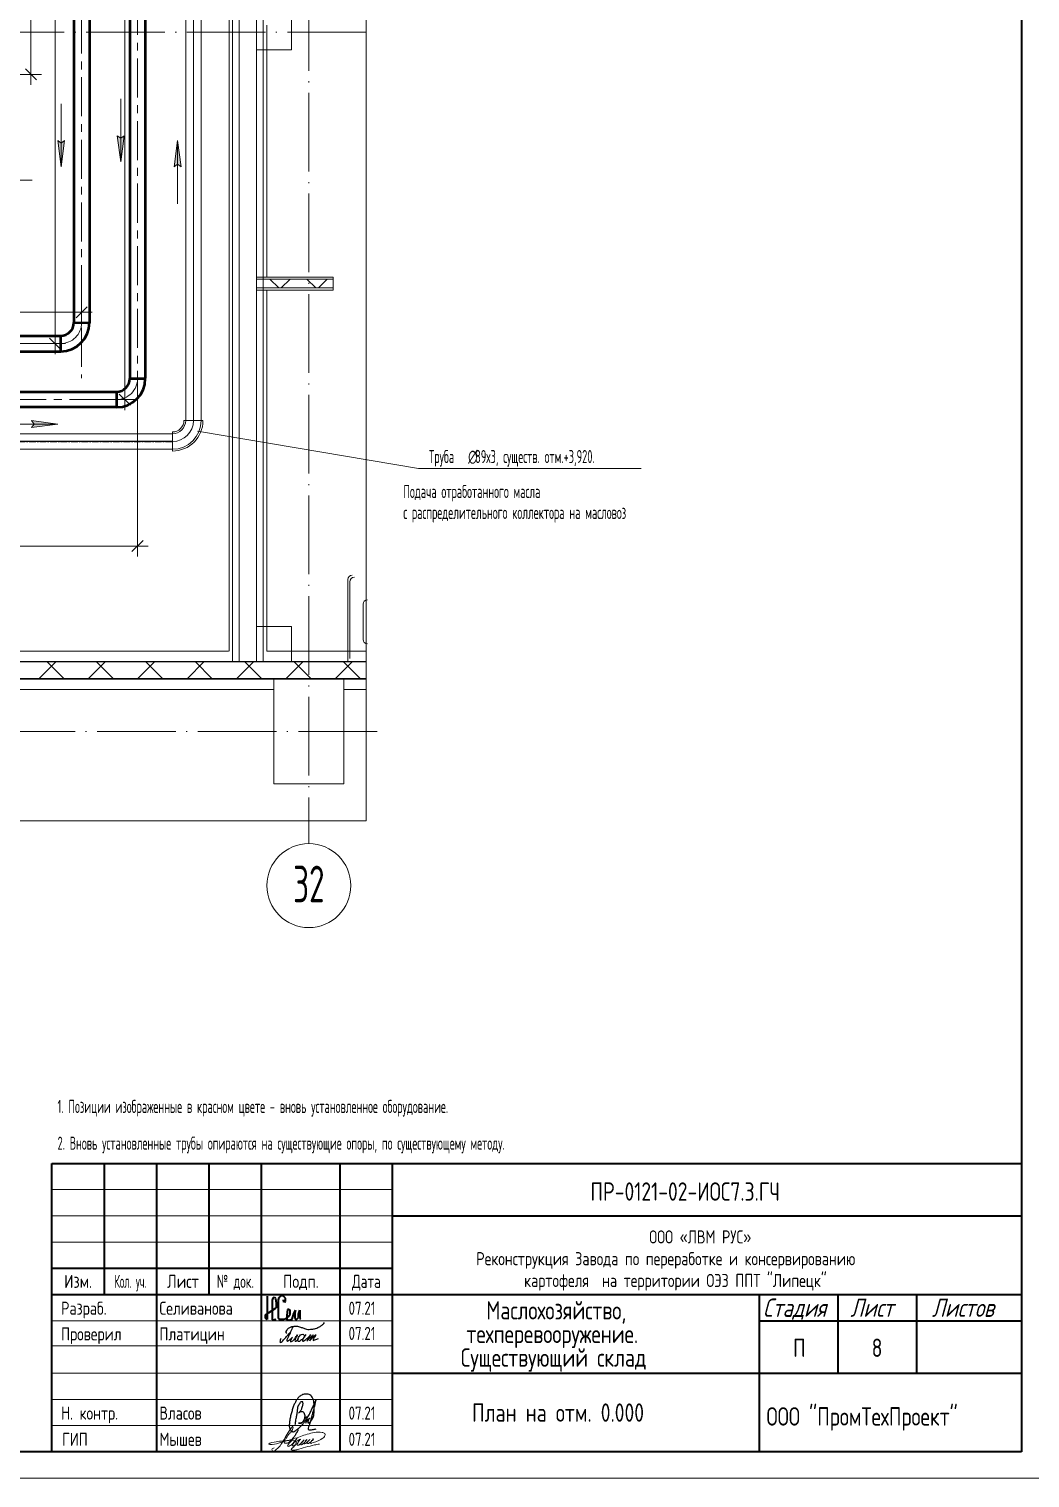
# Model space of a CAD drawing. Header units: millimetres. Extents: x -2281 to 17340, y -2563 to 4166.
# Drawn here: x 646.6 to 837.6, y 0 to 276.3 of the extents above; entities that cross this region are included whole.
import ezdxf
from ezdxf.enums import TextEntityAlignment as Align

# ---------------------------------------------------------------- set-up
doc = ezdxf.new("R2010")
doc.units = ezdxf.units.MM
for name, pattern in [('K5LT32783', [0]), ('K5LT32784', [0]), ('K5LT32837', [2, 1.25, -0.25, 0.25, -0.25]), ('K5LT32838', [0]), ('K5LT32846', [0]), ('K5LT32847', [0]), ('K5LT32848', [19.2, 15, -2, 0.2, -2]), ('K5LT_AXLED', [11.939881, 7.439881, -1.5, 1.5, -1.5]), ('K5LT_BASIC', [0]), ('K5LT_THIN', [0]), ('K5LT_THIN_INCLUDED_TO_HATCHING', [0]), ('СПЛОШНАЯ', [1089000000.0, 99000000.0, 990000000.0])]:
    doc.linetypes.add(name, pattern=pattern)
doc.layers.add('Системный слой', color=7, linetype='Continuous')
doc.styles.add('KDIMTEXTSTYLE', font='GOST_AU.SHX', dxfattribs={"width": 0.96, "oblique": 15, "height": 5})
doc.styles.add('KTEXTSTYLE', font='GOST_AU.SHX', dxfattribs={"width": 0.96, "height": 5})
doc.styles.add('ГОСТ 2.304', font='CS_Gost2304.shx')
doc.dimstyles.new('KDIMSTYLE (0.03)', dxfattribs={"dimtxt": 5, "dimasz": 1, "dimexe": 2, "dimexo": 0, "dimgap": 1, "dimtad": 1, "dimlfac": 30, "dimtxsty": 'KDIMTEXTSTYLE', "dimsah": 1, "dimcen": 0, "dimdle": 1, "dimadec": 0, "dimazin": 0, "dimtfac": 0.667, "dimtmove": 0, "dimatfit": 3, "dimfxl": 1, "dimtvp": 1, "dimtolj": 1, "dimtzin": 0, "dimarcsym": 0})
pattern_1 = [(45, (-110245, 47315), (-141.42136, 141.42136), []), (135, (-110245, 47315), (-141.42136, -141.42136), [])]

# ---------------------------------------------------------------- blocks, each defined once
blk = doc.blocks.new('U36')
at = {"layer": 'Системный слой', "color": 5, "linetype": 'K5LT_BASIC', "lineweight": 35, "true_color": 0x0000ff}
for p, q in [((692.08, 34.7), (692.08, 32.6)), ((693.14, 34.29), (692.99, 33.92)), ((692.99, 33.92), (692.99, 32.46)), ((693.14, 34.29), (693.41, 34.58)), ((693.41, 34.58), (693.52, 34.43)), ((693.52, 34.43), (693.66, 34.15)), ((693.66, 34.15), (693.75, 33.48)), ((693.75, 33.48), (693.75, 33.08)), ((694.31, 34.44), (694.16, 33.96)), ((694.16, 33.96), (694.16, 33.69)), ((694.16, 33.69), (694.16, 33.47)), ((694.16, 33.47), (694.16, 33.14)), ((694.47, 34.56), (694.31, 34.44)), ((694.57, 34.65), (694.47, 34.56)), ((694.7, 34.74), (694.57, 34.65)), ((694.85, 34.74), (694.7, 34.74)), ((695.12, 34.74), (694.85, 34.74)), ((695.29, 34.56), (695.12, 34.74)), ((695.12, 34), (695.12, 33.75)), ((695.12, 33.75), (695.29, 33.69)), ((695.41, 34.44), (695.29, 34.56)), ((695.29, 33.69), (695.41, 33.6)), ((695.53, 34.3), (695.41, 34.44)), ((695.41, 33.6), (695.53, 33.69)), ((695.53, 34.05), (695.53, 34.3)), ((695.53, 33.87), (695.53, 34.05)), ((695.53, 33.69), (695.53, 33.87)), ((691.75, 31.09), (692.29, 31.53)), ((691.75, 30.47), (691.75, 31.09)), ((692.08, 30.2), (691.75, 30.47)), ((692.08, 32.6), (692.08, 31.3)), ((692.08, 31.3), (692.08, 30.2)), ((692.29, 31.53), (693.75, 32.46)), ((692.99, 32.46), (692.99, 31.83)), ((692.99, 31.83), (692.99, 30.46)), ((692.99, 30.46), (692.99, 30.15)), ((693.75, 33.08), (693.75, 32.83)), ((693.75, 32.83), (693.75, 32.46)), ((694.16, 33.14), (694.16, 33.02)), ((694.16, 33.02), (694.16, 32)), ((694.16, 32), (694.16, 31.49)), ((694.16, 31.49), (694.16, 31.01)), ((694.16, 31.01), (694.16, 30.55)), ((694.16, 30.55), (694.31, 30.31)), ((695.21, 30.31), (695.74, 30.43)), ((695.93, 32.14), (695.74, 30.43)), ((695.74, 30.43), (696.11, 30.78)), ((695.74, 30.43), (695.93, 30.09)), ((696.11, 32.14), (695.93, 32.14)), ((696.42, 32), (696.11, 32.14)), ((696.11, 30.78), (696.42, 31.25)), ((696.42, 31.49), (696.42, 32)), ((696.42, 31.25), (696.42, 31.49)), ((696.8, 30.26), (697.17, 31.37)), ((697.17, 31.37), (697.46, 32)), ((697.22, 31.46), (697.46, 32)), ((697.32, 31.68), (697.22, 31.46)), ((697.46, 32), (697.32, 31.68)), ((697.46, 32), (697.34, 31.57)), ((697.34, 31.57), (697.34, 31.25)), ((697.34, 31.25), (697.34, 30.81)), ((697.34, 30.81), (697.34, 30.43)), ((697.34, 30.43), (697.46, 30.26)), ((697.74, 30.26), (698.02, 30.62)), ((698.02, 31.25), (698.28, 32)), ((698.02, 30.62), (698.02, 31.25)), ((698.28, 32), (698.28, 31.41)), ((698.28, 31.41), (698.28, 30.81)), ((698.28, 30.81), (698.28, 30.44)), ((698.28, 30.44), (698.44, 30.26)), ((692.99, 30.15), (693.16, 30.15)), ((693.16, 30.15), (693.75, 30.31)), ((694.31, 30.31), (694.57, 30.31)), ((694.57, 30.31), (695.21, 30.31)), ((695.93, 30.09), (696.26, 30.09)), ((696.26, 30.09), (696.8, 30.26)), ((697.46, 30.26), (697.74, 30.26))]:
    blk.add_line(p, q, dxfattribs=at)
blk = doc.blocks.new('U750')
at = {"layer": 'Системный слой', "color": 7, "linetype": 'K5LT_THIN_INCLUDED_TO_HATCHING', "lineweight": 13}
blk.add_line((710.93, 608.3), (710.93, 125.32), dxfattribs=at)
blk = doc.blocks.new('U751')
at = {"layer": 'Системный слой', "color": 7, "linetype": 'K5LT_THIN_INCLUDED_TO_HATCHING', "lineweight": 13}
blk.add_line((710.93, 125.32), (399.61, 125.32), dxfattribs=at)
blk = doc.blocks.new('U863')
at = {"layer": 'Системный слой', "color": 7, "linetype": 'K5LT32846', "lineweight": 9}
for p, q in [((690.01, 279.01), (690.01, 272.35)), ((690.01, 279.01), (696.68, 279.01)), ((696.68, 279.01), (696.68, 272.35)), ((690.01, 272.35), (696.68, 272.35))]:
    blk.add_line(p, q, dxfattribs=at)
blk = doc.blocks.new('U864')
at = {"layer": 'Системный слой', "color": 7, "linetype": 'K5LT32846', "lineweight": 9}
for p, q in [((690.01, 162.35), (690.01, 155.68)), ((690.01, 162.35), (696.68, 162.35)), ((696.68, 162.35), (696.68, 155.68)), ((690.01, 155.68), (696.68, 155.68))]:
    blk.add_line(p, q, dxfattribs=at)
blk = doc.blocks.new('U994')
at = {"layer": 'Системный слой', "color": 211, "linetype": 'K5LT32783', "lineweight": 50, "true_color": 0xff7fff}
for p, q in [((655.18, 220.32), (658.15, 220.31)), ((652.66, 217.8), (652.66, 214.83))]:
    blk.add_line(p, q, dxfattribs=at)
at = {"layer": 'Системный слой', "color": 30, "linetype": 'K5LT_AXLED', "lineweight": 13, "true_color": 0xff8000}
blk.add_arc((652.66, 220.32), 4, 269.959, 359.959, dxfattribs=at)
at = {"layer": 'Системный слой', "color": 211, "linetype": 'K5LT32783', "lineweight": 50, "true_color": 0xff7fff}
for radius in [2.52, 5.48]:
    blk.add_arc((652.66, 220.32), radius, 269.959, 359.959, dxfattribs=at)
blk = doc.blocks.new('U995')
at = {"layer": 'Системный слой', "color": 200, "linetype": 'K5LT32784', "lineweight": 50, "true_color": 0xbf00ff}
for p, q in [((665.84, 209.65), (668.81, 209.65)), ((663.32, 207.13), (663.32, 204.17))]:
    blk.add_line(p, q, dxfattribs=at)
at = {"layer": 'Системный слой', "color": 30, "linetype": 'K5LT_AXLED', "lineweight": 13, "true_color": 0xff8000}
blk.add_arc((663.33, 209.65), 4, 269.959, 359.959, dxfattribs=at)
at = {"layer": 'Системный слой', "color": 200, "linetype": 'K5LT32784', "lineweight": 50, "true_color": 0xbf00ff}
for radius in [5.48, 2.52]:
    blk.add_arc((663.33, 209.65), radius, 269.959, 359.959, dxfattribs=at)
blk = doc.blocks.new('U1027')
at = {"layer": 'Системный слой', "color": 7, "linetype": 'K5LT32847', "lineweight": 5}
blk.add_line((684.78, 157.65), (684.78, 1075.58), dxfattribs=at)
at = {"layer": 'Системный слой', "color": 7, "linetype": 'K5LT32846', "lineweight": 9}
blk.add_line((685.44, 1075.45), (685.44, 155.72), dxfattribs=at)
blk = doc.blocks.new('D210')
at = {"layer": 'Системный слой', "color": 7, "linetype": 'K5LT_THIN', "lineweight": 13}
for p, q in [((654.57, 1011.32), (649.59, 1011.32)), ((652.65, 1010.26), (650.53, 1012.38)), ((651.59, 1011.32), (651.59, 1013.32)), ((647.01, 216.32), (653.59, 216.32)), ((650.53, 217.38), (652.65, 215.26)), ((651.59, 216.32), (651.59, 214.32))]:
    blk.add_line(p, q, dxfattribs=at)
blk.add_wipeout([(650.59, 841.44), (647.03, 841.44), (647.03, 847.6), (650.59, 847.6)]).dxf.layer = 'Системный слой'
blk.add_line((651.59, 1011.32), (651.59, 216.32), dxfattribs=at)
at = {"layer": 'Системный слой', "color": 7, "insert": (647.33, 841.44), "char_height": 2.5, "attachment_point": 1, "rotation": 90, "style": 'KTEXTSTYLE'}
blk.add_mtext('\\H3.5;\\W0.965;\\Q15;\\Q0;\\W0.715;\\H2.50;23850', dxfattribs=at)
blk = doc.blocks.new('KDIMARROW_03')
at = {"layer": 'Системный слой', "color": 0, "linetype": 'K5LT_THIN', "lineweight": 13}
for p, q in [((-1.06, -1.06), (1.06, 1.06)), ((0, 0), (-1, 0)), ((0, 0), (2, 0))]:
    blk.add_line(p, q, dxfattribs=at)
blk = doc.blocks.new('D211')
at = {"layer": 'Системный слой', "color": 7, "linetype": 'K5LT_THIN', "lineweight": 13}
for p, q in [((665.97, 1020.92), (663.85, 1023.05)), ((664.91, 1021.98), (664.91, 1023.98)), ((665.99, 1021.98), (662.91, 1021.98)), ((661.88, 205.65), (666.91, 205.65)), ((663.85, 206.71), (665.97, 204.59)), ((664.91, 205.65), (664.91, 203.65))]:
    blk.add_line(p, q, dxfattribs=at)
blk.add_wipeout([(663.91, 840.04), (660.34, 840.04), (660.34, 846.33), (663.91, 846.33)]).dxf.layer = 'Системный слой'
blk.add_line((664.91, 1021.98), (664.91, 205.65), dxfattribs=at)
at = {"layer": 'Системный слой', "color": 7, "insert": (660.64, 840.04), "char_height": 2.5, "attachment_point": 1, "rotation": 90, "style": 'KTEXTSTYLE'}
blk.add_mtext('\\H3.5;\\W0.965;\\Q15;\\Q0;\\W0.715;\\H2.50;24490', dxfattribs=at)
blk = doc.blocks.new('U1246')
at = {"layer": 'Системный слой', "color": 7, "linetype": 'K5LT_THIN', "lineweight": 13}
for q in [(678.77, 199.61), (763.43, 192.53)]:
    blk.add_line((720.93, 192.53), q, dxfattribs=at)
at = {"layer": 'Системный слой', "color": 7, "char_height": 2.5, "attachment_point": 1, "style": 'KTEXTSTYLE'}
for s, insert in [('\\H3.5;\\W0.965;\\Q15;\\Q0;\\W0.715;\\H2.50;Труба ', (722.93, 196.03)), ('\\H3.5;\\W0.965;\\Q15;\\Q0;\\W0.715;\\H2.50;∅', (730.41, 196.03)), ('\\H3.5;\\W0.965;\\Q15;\\Q0;\\W0.715;\\H2.50;89х3, существ. отм.+3,920.', (731.73, 196.03))]:
    blk.add_mtext(s, dxfattribs=dict(at, insert=insert))
blk = doc.blocks.new('T19')
at = {"layer": 'Системный слой', "color": 7, "char_height": 2.5, "attachment_point": 1, "style": 'KTEXTSTYLE'}
for s, insert in [('\\H3.5;\\W0.965;\\Q15;\\Q0;\\W0.715;\\H2.50;Подача отработанного масла ', (718.03, 189.37)), ('\\H3.5;\\W0.965;\\Q15;\\Q0;\\W0.715;\\H2.50;с распределительного коллектора на масловоз', (718.03, 185.37))]:
    blk.add_mtext(s, dxfattribs=dict(at, insert=insert))
blk = doc.blocks.new('U1247')
at = {"layer": 'Системный слой'}
blk.add_hatch(color=7, dxfattribs=at).paths.add_polyline_path([(652.76, 250.03), (653.42, 255.03), (652.76, 254.53), (652.11, 255.03)])
at = {"layer": 'Системный слой', "color": 7, "linetype": 'K5LT_THIN', "lineweight": 13}
for p, q in [((652.76, 262.06), (652.76, 250.03)), ((652.76, 250.03), (652.11, 255.03)), ((652.11, 255.03), (652.76, 254.53)), ((652.76, 254.53), (653.42, 255.03)), ((653.42, 255.03), (652.76, 250.03))]:
    blk.add_line(p, q, dxfattribs=at)
blk = doc.blocks.new('U1248')
at = {"layer": 'Системный слой'}
blk.add_hatch(color=7, dxfattribs=at).paths.add_polyline_path([(664.13, 250.97), (664.78, 255.97), (664.13, 255.47), (663.47, 255.97)])
at = {"layer": 'Системный слой', "color": 7, "linetype": 'K5LT_THIN', "lineweight": 13}
for p, q in [((664.13, 263), (664.13, 250.97)), ((664.13, 250.97), (663.47, 255.97)), ((663.47, 255.97), (664.13, 255.47)), ((664.13, 255.47), (664.78, 255.97)), ((664.78, 255.97), (664.13, 250.97))]:
    blk.add_line(p, q, dxfattribs=at)
blk = doc.blocks.new('U1249')
at = {"layer": 'Системный слой'}
blk.add_hatch(color=7, dxfattribs=at).paths.add_polyline_path([(675.63, 250.03), (674.97, 255.03), (674.31, 250.03), (674.97, 250.53)])
at = {"layer": 'Системный слой', "color": 7, "linetype": 'K5LT_THIN', "lineweight": 13}
for p, q in [((674.31, 250.03), (674.97, 255.03)), ((674.97, 255.03), (675.63, 250.03)), ((674.97, 243), (674.97, 255.03)), ((674.97, 250.53), (674.31, 250.03)), ((675.63, 250.03), (674.97, 250.53))]:
    blk.add_line(p, q, dxfattribs=at)
blk = doc.blocks.new('U1252')
at = {"layer": 'Системный слой'}
blk.add_hatch(color=7, dxfattribs=at).paths.add_polyline_path([(652.11, 200.97), (647.11, 201.63), (647.61, 200.97), (647.11, 200.31)])
at = {"layer": 'Системный слой', "color": 7, "linetype": 'K5LT_THIN', "lineweight": 13}
for p, q in [((640.08, 200.97), (652.11, 200.97)), ((647.61, 200.97), (647.11, 201.63)), ((647.11, 201.63), (652.11, 200.97)), ((652.11, 200.97), (647.11, 200.31)), ((647.11, 200.31), (647.61, 200.97))]:
    blk.add_line(p, q, dxfattribs=at)
blk = doc.blocks.new('U1266')
at = {"layer": 'Системный слой', "color": 7, "linetype": 'K5LT_THIN', "lineweight": 13}
for q in [(632.52, 260.65), (647.24, 247.49)]:
    blk.add_line((633.51, 247.49), q, dxfattribs=at)
at = {"layer": 'Системный слой', "color": 7, "insert": (635.51, 250.99), "char_height": 2.5, "attachment_point": 1, "style": 'KTEXTSTYLE'}
blk.add_mtext('\\H3.5;\\W0.965;\\Q15;\\Q0;\\W0.715;\\H2.50;1.04.06.01', dxfattribs=at)
blk = doc.blocks.new('D223')
at = {"layer": 'Системный слой', "color": 7, "linetype": 'K5LT_THIN', "lineweight": 13}
for p, q in [((656.66, 230.13), (656.66, 220.29)), ((327.81, 210.84), (327.81, 224.29)), ((327.81, 222.29), (325.81, 222.29)), ((328.87, 223.35), (326.75, 221.23)), ((655.6, 221.23), (657.72, 223.35)), ((656.66, 222.29), (658.66, 222.29))]:
    blk.add_line(p, q, dxfattribs=at)
blk.add_wipeout([(450.06, 223.54), (450.06, 227.11), (455.97, 227.11), (455.97, 223.54)]).dxf.layer = 'Системный слой'
blk.add_line((327.81, 222.29), (656.66, 222.29), dxfattribs=at)
at = {"layer": 'Системный слой', "color": 7, "insert": (450.06, 226.55), "char_height": 2.5, "attachment_point": 1, "style": 'KTEXTSTYLE'}
blk.add_mtext('\\H3.5;\\W0.965;\\Q15;\\Q0;\\H2.50;9865', dxfattribs=at)
blk = doc.blocks.new('D228')
at = {"layer": 'Системный слой', "color": 7, "linetype": 'K5LT_THIN', "lineweight": 13}
for p, q in [((598.83, 367.82), (649, 367.82)), ((648.06, 366.76), (645.93, 368.88)), ((647, 367.82), (647, 369.82)), ((645.93, 268.71), (648.06, 266.59)), ((598.83, 267.65), (649, 267.65)), ((647, 267.65), (647, 265.65))]:
    blk.add_line(p, q, dxfattribs=at)
blk.add_wipeout([(645.75, 289.3), (642.18, 289.3), (642.18, 294.13), (645.75, 294.13)]).dxf.layer = 'Системный слой'
blk.add_line((647, 367.82), (647, 267.65), dxfattribs=at)
at = {"layer": 'Системный слой', "color": 7, "insert": (642.73, 289.3), "char_height": 2.5, "attachment_point": 1, "rotation": 90, "style": 'KTEXTSTYLE'}
blk.add_mtext('\\H3.5;\\W0.965;\\Q15;\\Q0;\\W0.715;\\H2.50;3005', dxfattribs=at)
blk = doc.blocks.new('D229')
at = {"layer": 'Системный слой', "color": 7, "linetype": 'K5LT_THIN', "lineweight": 13}
for p, q in [((667.33, 211.15), (667.33, 175.71)), ((446.15, 197.65), (446.15, 175.71)), ((446.15, 177.71), (444.15, 177.71)), ((447.21, 178.77), (445.09, 176.65)), ((666.27, 176.65), (668.39, 178.77)), ((667.33, 177.71), (669.33, 177.71))]:
    blk.add_line(p, q, dxfattribs=at)
blk.add_wipeout([(564.63, 178.96), (564.63, 182.52), (569.46, 182.52), (569.46, 178.96)]).dxf.layer = 'Системный слой'
blk.add_line((446.15, 177.71), (667.33, 177.71), dxfattribs=at)
at = {"layer": 'Системный слой', "color": 7, "insert": (564.63, 181.97), "char_height": 2.5, "attachment_point": 1, "style": 'KTEXTSTYLE'}
blk.add_mtext('\\H3.5;\\W0.965;\\Q15;\\Q0;\\W0.715;\\H2.50;6635', dxfattribs=at)
blk = doc.blocks.new('T76')
at = {"layer": 'Системный слой', "color": 7, "char_height": 2.5, "attachment_point": 1, "style": 'KTEXTSTYLE'}
for s, insert in [('\\H3.5;\\W0.965;\\Q15;\\Q0;\\W0.715;\\H2.50;1. Позиции изображенные в красном цвете - вновь установленное оборудование.', (652.07, 72.1)), ('\\H3.5;\\W0.965;\\Q15;\\Q0;\\W0.715;\\H2.50;2. Вновь установленные трубы опираются на существующие опоры, по существующему методу.', (652.07, 65.1))]:
    blk.add_mtext(s, dxfattribs=dict(at, insert=insert))
blk = doc.blocks.new('U1478')
at = {"color": 5, "linetype": 'K5LT_BASIC', "lineweight": 35, "true_color": 0x0000ff}
for p, q in [((836, 1183), (836, 5)), ((651, 60), (836, 60)), ((651, 5), (651, 60)), ((661, 55), (661, 60)), ((671, 5), (671, 60)), ((681, 55), (681, 60)), ((691, 5), (691, 60)), ((706, 5), (706, 60)), ((716, 5), (716, 60)), ((661, 50), (661, 55)), ((681, 50), (681, 55)), ((661, 45), (661, 50)), ((681, 45), (681, 50)), ((716, 50), (786, 50)), ((786, 50), (836, 50)), ((661, 40), (661, 45)), ((681, 40), (681, 45)), ((651, 40), (671, 40)), ((661, 35), (661, 40)), ((671, 40), (691, 40)), ((681, 35), (681, 40)), ((691, 40), (706, 40)), ((706, 40), (716, 40)), ((651, 35), (671, 35)), ((671, 35), (691, 35)), ((691, 35), (706, 35)), ((706, 35), (716, 35)), ((716, 35), (786, 35)), ((786, 35), (836, 35)), ((786, 20), (786, 35)), ((801, 20), (801, 35)), ((816, 20), (816, 35)), ((786, 30), (801, 30)), ((801, 30), (816, 30)), ((816, 30), (836, 30)), ((716, 20), (786, 20)), ((786, 5), (786, 20)), ((786, 20), (836, 20)), ((836, 5), (20, 5))]:
    blk.add_line(p, q, dxfattribs=at)
at = {"color": 7, "linetype": 'K5LT_THIN', "lineweight": 13}
for p, q in [((651, 55), (716, 55)), ((651, 50), (716, 50)), ((651, 45), (716, 45)), ((651, 30), (716, 30)), ((651, 25.18), (716, 25.18)), ((651, 20), (716, 20)), ((651, 15), (716, 15)), ((651, 10), (716, 10)), ((841, 0), (0, 0))]:
    blk.add_line(p, q, dxfattribs=at)
at = {"style": 'ГОСТ 2.304'}
for s, p in [('Изм.', (656, 37.5)), ('Лист', (676, 37.5)), ('Подп.', (698.5, 37.5))]:
    blk.add_text(s, height=2.5, dxfattribs=at).set_placement(p, align=Align.MIDDLE_CENTER)
for s, width, p in [('Кол. уч.', 0.65, (666, 37.5)), ('№ док.', 0.8, (686, 37.5)), ('Дата', 0.9, (711, 37.5))]:
    blk.add_text(s, height=2.5, dxfattribs=dict(at, width=width)).set_placement(p, align=Align.MIDDLE_CENTER)
at = {"color": 7, "char_height": 2.5, "attachment_point": 1, "style": 'KTEXTSTYLE'}
for s, insert in [('\\H3.5;\\W0.965;\\Q15;\\Q0;ПР-0121-02-ИОС7.3.ГЧ', (753.73, 56.38)), ('\\H3.5;\\W0.965;\\Q15;\\Q0; ', (762.23, 48.23)), ('\\H3.5;\\W0.965;\\Q15;\\Q0;\\H2.50; ООО «ЛВМ РУС»', (763.71, 47.23)), ('\\H3.5;\\W0.965;\\Q15;\\Q0;\\H2.50;Реконструкция Завода по переработке и консервированию', (731.95, 43.07)), ('\\H3.5;\\W0.965;\\Q15;\\Q0;\\H2.50;картофеля  на территории ОЭЗ ППТ "Липецк"', (741.08, 38.92)), ('\\H3.5;\\W0.965;\\Q15;\\Q0;\\H2.50; ', (775.27, 41)), ('\\H3.5;\\W0.965;\\Q15;\\Q0;\\H2.50; Разраб.', (651.5, 33.63)), ('\\H3.5;\\W0.965;\\Q15;\\Q0;\\H2.50;Селиванова', (671.5, 33.63)), ('{\\W0.891;07.21}', (707.59, 33.63)), ('\\H3.5;\\W0.965;\\Q15;\\Q0;Маслохозяйство,', (733.87, 33.73)), ('\\H3.5;\\W0.965;\\Q15;\\Q15;Стадия', (786.66, 34.23)), ('\\H3.5;\\W0.965;\\Q15;\\Q15;Лист', (803.33, 34.23)), ('\\H3.5;\\W0.965;\\Q15;\\Q15;Листов', (818.88, 34.23)), ('\\H3.5;\\W0.965;\\Q15;\\Q0;\\H2.50; Проверил', (651.5, 28.73)), ('\\H3.5;\\W0.965;\\Q15;\\Q0;\\H2.50;Платицин', (671.5, 28.73)), ('{\\W0.891;07.21}', (707.59, 28.82)), ('\\H3.5;\\W0.965;\\Q15;\\Q0;техперевооружение.', (730.07, 29.23)), ('\\H3.5;\\W0.965;\\Q15;\\Q0;П', (792.39, 26.58)), ('\\H3.5;\\W0.965;\\Q15;\\Q0;8', (807.39, 26.58)), ('\\H3.5;\\W0.965;\\Q15;\\Q0;\\H2.50; ', (651.5, 23.73)), ('\\H3.5;\\W0.965;\\Q15;\\Q0;Существующий склад', (729.01, 24.72)), ('\\H3.5;\\W0.965;\\Q15;\\Q0;План на отм. 0.000', (731.14, 14.23)), ('\\H3.5;\\W0.965;\\Q15;\\Q0;\\H2.50; Н. контр.', (651.5, 13.63)), ('\\H3.5;\\W0.965;\\Q15;\\Q0;\\H2.50;Власов', (671.5, 13.63)), ('{\\W0.891;07.21}', (707.59, 13.63)), ('\\H3.5;\\W0.965;\\Q15;\\Q15;\\H2.50; ', (651.5, 8.63)), ('\\H3.5;\\W0.965;\\Q15;\\Q0;\\H2.50;ГИП', (652.96, 8.63)), ('\\H3.5;\\W0.965;\\Q15;\\Q0;\\H2.50;Мышев', (671.5, 8.63)), ('{\\W0.891;07.21}', (707.59, 8.63)), ('\\H3.5;\\W0.965;\\Q15;\\Q0; ', (749.98, 9.72))]:
    blk.add_mtext(s, dxfattribs=dict(at, insert=insert))

msp = doc.modelspace()

# ---------------------------------------------------------------- hatches: boundary and pattern name
at = {"layer": 'Системный слой'}
h = msp.add_hatch(dxfattribs=at)
h.set_pattern_fill('', style=0, pattern_type=0)
h.set_pattern_definition(pattern_1)
h.paths.add_polyline_path([(686.7115, 155.67848), (689.97817, 155.67848), (689.9115, 475.51181), (686.7115, 475.51181), (686.7115, 160.76677)])
h = msp.add_hatch(dxfattribs=at)
h.set_pattern_fill('', style=0, pattern_type=0)
h.set_pattern_definition(pattern_1)
h.paths.add_polyline_path([(790.89496, 66.51856), (793.26996, 66.51856), (793.26996, 159.01856), (790.89496, 159.01856), (790.89496, 70.33477)])

# ---------------------------------------------------------------- linework, layer by layer
at = {"color": 5, "ltscale": 100}
for points, knots in [([(694.64233, 26.63119), (694.60295, 26.51643), (694.52599, 26.29221), (694.50006, 26.055), (694.51773, 25.82137), (694.98684, 26.05818), (695.28586, 26.47143), (695.90564, 27.12251), (696.26763, 27.56975), (696.43623, 27.77806)], [0, 0, 0, 0, 1.023251122, 1.999253609, 2.203936856, 2.749574617, 5.025767166, 7.694552078, 10.021415184, 10.021415184, 10.021415184, 10.021415184]), ([(695.79837, 27.59493), (695.74866, 27.62032), (695.61298, 27.68962), (695.74758, 28.02315), (695.88497, 28.40067), (696.35005, 28.7328), (697.01073, 28.98532), (697.80718, 29.00378), (698.54347, 28.72158), (699.11845, 28.57922), (699.74432, 28.28097), (700.48207, 28.37623), (701.22254, 28.44078), (701.7792, 28.72568), (702.2796, 28.97659), (702.72401, 29.28695), (702.91416, 29.5471), (702.99295, 29.65489)], [0, 0, 0, 0, 0.431797072, 1.178489344, 2.461485675, 4.121286204, 5.746491155, 8.576653223, 10.665683824, 12.489392291, 13.665020471, 16.533623803, 18.614946199, 20.01861649, 21.839218231, 23.452401976, 24.593607964, 24.593607964, 24.593607964, 24.593607964]), ([(696.97061, 28.85814), (696.82493, 28.53272), (696.5433, 27.90359), (696.16394, 27.09488), (695.9162, 26.56719), (695.75956, 26.26873), (695.86878, 26.07178), (696.25395, 26.2634), (696.5259, 26.51831), (696.78017, 26.74298), (696.95234, 26.97425), (696.58467, 26.50373), (696.56023, 26.33407), (696.45288, 25.84804), (697.10997, 26.22686), (697.35657, 26.67785), (697.71664, 27.0544), (697.94315, 27.47241), (697.4937, 26.72903), (697.4601, 26.48326), (697.29631, 26.05264), (697.66966, 26.10572), (697.89936, 26.3758), (698.03978, 26.79488), (698.27863, 27.15559), (698.58956, 27.40145), (699.0216, 27.47858), (699.1619, 27.0692), (699.00048, 26.55106), (698.52749, 26.3239), (698.13411, 25.91548), (697.86476, 26.17063), (697.94017, 26.434), (697.98864, 26.6055), (698.00989, 26.68067)], [0, 0, 0, 0, 3.07246469, 5.939969614, 7.549067255, 8.315184157, 8.518631834, 9.297948158, 11.017232903, 12.177000105, 12.274235868, 13.253161723, 14.37388328, 15.056044496, 16.321571143, 18.238062167, 20.462870829, 20.485404383, 22.259679378, 23.256477699, 24.222249608, 24.572838096, 25.944000255, 27.11890445, 28.372944252, 29.551905301, 30.631397373, 31.314612617, 32.797991842, 34.860971779, 36.035272106, 36.592578294, 37.46905003, 38.152896417, 38.152896417, 38.152896417, 38.152896417]), ([(699.4432, 27.3494), (699.30174, 27.13806), (699.10036, 26.83719), (698.87678, 26.50209), (698.80491, 26.31645), (698.78761, 26.1752), (698.92367, 26.06343), (699.24203, 26.26082), (699.68326, 26.65481), (700.17089, 27.03327), (700.36271, 27.44948), (700.11412, 26.94471), (699.9937, 26.79299), (699.79779, 26.38407), (699.69723, 26.17432), (699.52296, 26.00135), (700.05087, 26.55539), (700.23195, 26.72816), (700.50071, 27.03651), (700.68192, 27.19479), (700.78015, 27.29308), (700.87171, 27.27858), (700.76677, 27.17451), (700.73282, 27.00348), (700.48741, 26.6686), (700.37756, 26.5393), (700.16414, 26.09596), (700.22697, 26.28986), (700.42222, 26.44607), (700.66318, 26.69528), (700.90554, 26.92996), (701.13201, 27.12205), (701.22565, 27.30599), (701.43562, 27.35615), (701.13793, 27.07462), (701.11599, 26.85087), (700.86556, 26.56538), (700.82574, 26.37782), (700.79451, 26.20355), (701.00728, 26.33987), (701.2993, 26.39327), (701.62766, 26.5156), (701.87636, 26.60825)], [0, 0, 0, 0, 2.193491246, 3.122775987, 3.412184483, 3.931225125, 4.186345143, 4.742982765, 6.660993317, 9.724043291, 9.75167777, 10.435587365, 11.882862193, 13.100446508, 13.895457462, 13.907935447, 15.185274795, 16.601835192, 17.647570547, 18.37674513, 18.72183697, 18.822470628, 18.959216672, 19.597163637, 20.64918888, 21.936884745, 22.537546795, 22.589820607, 23.541509167, 24.655442336, 25.570130636, 26.450208299, 27.15842917, 27.347226867, 27.878564932, 29.071398495, 29.999172408, 30.768503372, 30.875903644, 31.303409168, 31.983016581, 34.104673721, 34.104673721, 34.104673721, 34.104673721])]:
    msp.add_open_spline(points, degree=3, knots=knots, dxfattribs=at)
at = {"color": 5, "linetype": 'СПЛОШНАЯ', "lineweight": 25}
msp.add_open_spline([(697.43087, 10.20592), (697.44146, 10.30772), (697.46371, 10.52173), (697.51217, 10.89944), (697.59268, 11.2988), (697.66609, 11.70977), (697.75716, 12.05206), (697.75412, 12.36511), (697.829, 12.63263), (697.84457, 12.91416), (697.88293, 13.20487), (697.90237, 13.45838), (697.95587, 13.63765), (697.98711, 13.8268), (698.17719, 13.94848), (698.19662, 14.17331), (698.34985, 14.27327), (698.39525, 14.41303), (698.48925, 14.53034), (698.60058, 14.60147), (698.73222, 14.64133), (698.8573, 14.57192), (698.82972, 14.46174), (698.83117, 14.3427), (698.87286, 14.21787), (698.82785, 14.04978), (698.82851, 13.84599), (698.73906, 13.57931), (698.64117, 13.19683), (698.39602, 12.76161), (698.16582, 12.52026), (697.92635, 12.25121), (698.27695, 12.59597), (698.46048, 12.68098), (698.70225, 12.69778), (698.99068, 12.63049), (699.14066, 12.29485), (699.24756, 11.9376), (699.19852, 11.55519), (699.16267, 11.17937), (698.96272, 10.85861), (698.76413, 10.56996), (698.42372, 10.43587), (698.27485, 10.45918), (697.95422, 10.43154), (698.04722, 10.43887), (698.14714, 10.44504), (698.30442, 10.44953), (698.4769, 10.45536), (698.60016, 10.51563), (698.7336, 10.57661), (698.84508, 10.69649), (698.9368, 10.81945), (699.03358, 10.95819), (699.0957, 11.14434), (699.23546, 11.28048), (699.34441, 11.41317), (699.47606, 11.51127), (699.54635, 11.62926), (699.68657, 11.70808), (699.72446, 11.55315), (699.64277, 11.43195), (699.63298, 11.25185), (699.55809, 11.07914), (699.51919, 10.89963), (699.46359, 10.7073), (699.44385, 10.59371), (699.38426, 10.4181), (699.47469, 10.66655), (699.58086, 10.74483), (699.64201, 10.90283), (699.73913, 11.04842), (699.91915, 11.13243), (700.00009, 11.30814), (700.10922, 11.35846), (700.23524, 11.42404), (699.97454, 11.21736), (699.96461, 11.08156), (699.86789, 10.93173), (699.8456, 10.77597), (699.7854, 10.65121), (699.80185, 10.50698), (699.95533, 10.51974), (700.08565, 10.59894), (700.32688, 10.75105), (700.54184, 11.04172), (700.7554, 11.38401), (700.89285, 11.76531), (700.98712, 12.17771), (701.02569, 12.68442), (701.04428, 13.23356), (701.05299, 13.8182), (700.97189, 14.37599), (700.91794, 14.92621), (700.69403, 15.38353), (700.4211, 15.75683), (699.96785, 15.96819), (699.42197, 16.04734), (698.76329, 15.92182), (698.22078, 15.58134), (697.82586, 15.11193), (697.51499, 14.61557), (697.22827, 14.04257), (696.9439, 13.38114), (696.75013, 12.63121), (696.50887, 11.82897), (696.37845, 10.99301), (696.25939, 10.23796), (696.29775, 9.60006), (696.42699, 9.15607), (696.65725, 8.8808), (696.88626, 8.84209), (697.13053, 8.77904), (697.48096, 9.05249), (697.9156, 9.29225), (698.30159, 9.737), (698.71888, 10.12132), (699.11674, 10.5503), (699.43733, 11.10365), (699.89389, 11.7029), (700.24319, 12.44525), (700.58301, 13.08661), (700.762, 13.58352), (700.96692, 13.90348), (701.09472, 14.19447), (701.19756, 14.4209), (701.28758, 14.63306), (701.34525, 14.7705), (701.44762, 15.05158), (701.27362, 14.55325), (701.1963, 14.30992), (701.12829, 13.85695), (701.00896, 13.40585), (700.88786, 12.96861), (700.78287, 12.59025), (700.6706, 12.15297), (700.54477, 11.69872), (700.39471, 11.24534), (700.32692, 10.8516), (700.18345, 10.44643), (700.06023, 9.99047), (699.89569, 9.63194), (699.8576, 9.13675), (700.34439, 9.18445), (700.68427, 9.2511), (701.05061, 9.28415), (701.27803, 9.33915), (701.39099, 9.36647)], degree=3, knots=[0, 0, 0, 0, 0.307065351, 0.64551323, 1.141941263, 1.528337407, 1.899022464, 2.198530404, 2.458746578, 2.726472371, 3.041406113, 3.34049959, 3.483048255, 3.604863934, 3.900766373, 4.07834631, 4.224780974, 4.411884289, 4.503686962, 4.671075729, 4.803081007, 4.898228132, 5.03410281, 5.089758968, 5.261668644, 5.411215429, 5.600280652, 5.869738203, 6.244996048, 6.793177883, 7.299755328, 7.356522533, 7.718757954, 7.928414159, 8.121471689, 8.408883842, 8.755636425, 9.137138963, 9.531941729, 9.894344688, 10.255486786, 10.641945671, 10.952547229, 11.194175391, 11.365843271, 11.384527879, 11.443246678, 11.681174845, 11.84805567, 11.953201853, 12.088857819, 12.285633865, 12.433033308, 12.551144072, 12.791508689, 13.008067092, 13.125319687, 13.309879366, 13.478030905, 13.580554879, 13.655750154, 13.850925181, 14.019277927, 14.180070309, 14.411251462, 14.57547281, 14.759923008, 14.81685704, 14.99883852, 15.124626631, 15.298670969, 15.467352528, 15.64387653, 15.872779992, 15.988940326, 16.025674837, 16.230543552, 16.435070857, 16.559082411, 16.734082902, 16.89830425, 16.991931414, 17.083782959, 17.276018677, 17.474414636, 17.923644965, 18.343596624, 18.683301107, 19.13326861, 19.609133538, 20.204353567, 20.78371126, 21.357358219, 21.897073653, 22.424787474, 22.86957213, 23.249454353, 23.888416359, 24.497712396, 25.223969891, 25.758184522, 26.327301346, 26.97766661, 27.679495304, 28.481731587, 29.297834752, 30.189654137, 31.017341505, 31.584790183, 32.089274376, 32.398345353, 32.5799173, 32.776181313, 33.123166449, 33.800166449, 34.30210423, 34.861353442, 35.50977954, 36.043601429, 36.774716413, 37.762754365, 38.494239915, 38.952323101, 39.339493009, 39.629609872, 39.9020321, 40.093500591, 40.299821738, 40.415435151, 40.760146657, 41.050795853, 41.440785102, 42.033286873, 42.488406355, 42.793511896, 43.212654319, 43.842273635, 44.207568659, 44.644043916, 45.034942453, 45.500194015, 46.034585023, 46.302994289, 46.724329501, 47.095091639, 47.44960361, 47.799430369, 47.799430369, 47.799430369, 47.799430369], dxfattribs=at)
at = {"color": 5, "lineweight": 13}
for points, knots in [([(697.47628, 6.93336), (697.57498, 6.9829), (697.83252, 7.11215), (698.60521, 7.52279), (698.24481, 7.18378), (698.04191, 6.9442), (697.87035, 6.65631), (697.70017, 6.25737), (698.03803, 6.23718), (698.47934, 6.48423), (699.43301, 7.67706), (698.75509, 6.9013), (698.35026, 6.61066), (698.59355, 6.22067), (699.09749, 6.76733), (699.32972, 6.83263), (699.68632, 7.39392), (699.33269, 7.03159), (699.2858, 6.89089), (699.02381, 6.53213), (699.35001, 6.50689), (699.57624, 6.77223), (699.86151, 6.95121), (700.36732, 7.51175), (699.92196, 7.11451), (699.8205, 6.93845), (699.65032, 6.54213), (700.03443, 6.61805), (700.3251, 6.81638), (700.63013, 7.12681), (700.88294, 7.295), (700.8683, 7.50287), (700.74009, 7.27061), (700.58102, 7.11711), (700.35928, 6.88314), (700.3453, 6.56149), (700.93626, 6.82292), (701.55414, 6.93867), (702.44593, 7.44573), (703.09719, 7.89542), (703.11904, 8.59163), (702.1629, 8.79633), (700.65763, 8.68353), (698.81596, 8.1042), (697.09957, 7.43649), (695.69372, 7.06601), (694.17572, 6.6159), (693.14115, 6.32457), (691.98335, 6.50251), (693.76228, 6.96082), (694.49198, 7.01509), (695.57506, 7.10394), (696.3993, 7.19095), (697.05012, 7.2485), (697.51577, 7.04622), (697.62656, 6.68091), (697.37949, 6.19478), (697.04758, 5.90906), (696.50474, 5.37501), (697.19981, 5.23781), (697.99394, 5.49975), (699.40746, 5.88024), (700.82127, 6.25323), (701.71902, 6.42272), (702.02328, 6.48016)], [0, 0, 0, 0, 3.038527458, 7.928843756, 9.086014205, 12.09767532, 15.528547297, 17.665949534, 19.070802449, 21.454693386, 30.967705008, 34.2358141, 39.209698964, 39.978208243, 43.376179355, 49.785578415, 51.259743694, 52.554811226, 57.050508722, 58.414551261, 59.415870337, 62.548529921, 65.780870808, 69.329301487, 71.355427274, 74.592241194, 76.413962019, 77.857928307, 81.064897683, 85.386279837, 87.364723777, 87.898059531, 88.634410076, 91.13800508, 94.624582454, 95.523983475, 96.849297766, 105.203592689, 113.462734541, 119.068506529, 122.323130057, 126.456588868, 137.821000937, 158.653728778, 168.966843651, 179.809844699, 191.758239911, 204.353859429, 205.978760237, 214.275663435, 224.201018766, 231.149916997, 237.277980948, 243.46384567, 245.690102333, 248.131610662, 251.152067759, 257.181918867, 260.294732538, 263.185735315, 268.486974944, 281.393572314, 295.09526801, 302.119880317, 302.119880317, 302.119880317, 302.119880317]), ([(696.48589, 8.53822), (696.64064, 8.7769), (696.87015, 9.13086), (697.00499, 9.54559), (696.97677, 9.99294), (696.20204, 8.86785), (695.75947, 8.17361), (694.94207, 6.7453), (694.2506, 5.79473), (693.71887, 5.33523), (693.34057, 5.05688), (693.061, 5.17599), (692.88051, 5.57048), (693.20615, 5.67488), (693.42769, 5.74591)], [0, 0, 0, 0, 6.284692699, 9.32047388, 10.702799776, 14.159520879, 27.560811986, 39.892251198, 48.410407407, 54.395743512, 56.198711553, 58.404609702, 60.334937742, 64.443023779, 64.443023779, 64.443023779, 64.443023779]), ([(696.4053, 8.6121), (696.15532, 8.26797), (695.79329, 7.76958), (695.38698, 7.21364), (695.26435, 6.71953), (695.74702, 6.55476), (696.38208, 6.84629), (697.04797, 7.70661), (697.55227, 8.24976), (698.17516, 9.48265), (697.20185, 7.85257), (696.8226, 7.15225), (696.03213, 6.4149), (695.90875, 5.79482), (696.91275, 6.46288), (697.17182, 6.85449), (698.15144, 8.019), (697.2023, 6.83079), (696.6205, 6.01293), (697.45836, 6.25059), (697.71455, 6.66471), (697.60592, 6.90071), (697.55542, 7.01043)], [0, 0, 0, 0, 9.48481518, 13.736551195, 16.722873635, 18.440188338, 23.790573936, 31.629005844, 41.675293443, 46.21803894, 51.067257438, 68.169735948, 73.547001499, 74.702959157, 80.578822036, 87.347466754, 92.924005763, 102.634202966, 105.699849376, 110.724111211, 113.687150416, 116.261440396, 116.261440396, 116.261440396, 116.261440396])]:
    msp.add_open_spline(points, degree=3, knots=knots, dxfattribs=at)
at = {"layer": 'Системный слой', "color": 1, "linetype": 'K5LT32848', "lineweight": 18, "true_color": 0xff0000}
for p, q in [((700.0115, 1089.7358), (700.0115, 120.96914)), ((710.93102, 275.67848), (563.3287, 275.67848)), ((713.01543, 142.34515), (78.34381, 142.34515))]:
    msp.add_line(p, q, dxfattribs=at)
at = {"layer": 'Системный слой', "color": 30, "linetype": 'K5LT_AXLED', "lineweight": 13, "true_color": 0xff8000}
for p, q in [((667.3287, 1034.85139), (667.3287, 211.22249)), ((656.66309, 1007.38935), (656.66309, 209.71982)), ((331.80429, 216.31806), (652.66023, 216.31806)), ((439.45841, 205.6514), (663.32366, 205.6514))]:
    msp.add_line(p, q, dxfattribs=at)
at = {"layer": 'Системный слой', "color": 211, "linetype": 'K5LT32783', "lineweight": 50, "true_color": 0xff7fff}
for p, q in [((655.17976, 1007.38935), (655.17976, 220.31626)), ((658.14643, 1007.36886), (658.14643, 220.28144)), ((567.97356, 217.80139), (652.66023, 217.80139)), ((568.25799, 214.83473), (652.66595, 214.83473))]:
    msp.add_line(p, q, dxfattribs=at)
at = {"layer": 'Системный слой', "color": 200, "linetype": 'K5LT32784', "lineweight": 50, "true_color": 0xbf00ff}
for p, q in [((665.84643, 885.93482), (665.84643, 209.7209)), ((668.81309, 885.93482), (668.81091, 209.71878)), ((563.30649, 207.13474), (663.32472, 207.13474)), ((663.3226, 204.16807), (563.30649, 204.16807))]:
    msp.add_line(p, q, dxfattribs=at)
at = {"layer": 'Системный слой', "color": 7, "linetype": 'K5LT_THIN', "lineweight": 13}
for p, q in [((677.99643, 529.31804), (677.99643, 201.72269)), ((676.51309, 201.72269), (676.51309, 524.40853)), ((679.47976, 201.72269), (679.47976, 524.40853)), ((673.99537, 199.13473), (564.75278, 199.13473)), ((673.99537, 199.46806), (673.99537, 195.83473)), ((676.1787, 201.65139), (679.81203, 201.65139)), ((673.99537, 196.16806), (565.21495, 196.16806))]:
    msp.add_line(p, q, dxfattribs=at)
at = {"layer": 'Системный слой', "color": 7, "linetype": 'K5LT32846', "lineweight": 9}
for p, q in [((690.0115, 155.67848), (690.0115, 479.01181)), ((686.7115, 155.67848), (686.7115, 475.51181)), ((691.3115, 155.67848), (691.3115, 475.51181)), ((704.67817, 229.01181), (690.0115, 229.01181)), ((704.67817, 228.59515), (690.0115, 228.59515)), ((704.67817, 226.92848), (690.0115, 226.92848)), ((704.67817, 226.51181), (704.67817, 229.01181)), ((690.0115, 226.51181), (704.67817, 226.51181)), ((686.67817, 155.67848), (563.28154, 155.67848)), ((563.28154, 155.61181), (710.93102, 155.61181)), ((710.93102, 155.67848), (686.7115, 155.67848)), ((563.28154, 152.44515), (710.93102, 152.44515)), ((563.28154, 152.34515), (710.93102, 152.34515)), ((706.67817, 152.34515), (693.34483, 152.34515)), ((693.34483, 152.34515), (693.34483, 132.34515)), ((706.67817, 132.34515), (706.67817, 152.34515)), ((693.34483, 132.34515), (706.67817, 132.34515))]:
    msp.add_line(p, q, dxfattribs=at)
at = {"layer": 'Системный слой', "color": 7, "linetype": 'K5LT32847', "lineweight": 5}
for p, q in [((692.0115, 277.01181), (692.0115, 229.01181)), ((694.25568, 226.92848), (692.58901, 228.59515)), ((694.75401, 226.92848), (696.42068, 228.59515)), ((701.32674, 226.92848), (699.66008, 228.59515)), ((701.82508, 226.92848), (703.49175, 228.59515)), ((692.0115, 226.51181), (692.0115, 157.67848)), ((707.43159, 171.33181), (707.43159, 155.67848)), ((707.85493, 170.90848), (707.85493, 156.30181)), ((710.34493, 166.62515), (710.34493, 159.91181)), ((563.28154, 157.67848), (684.67817, 157.67848)), ((692.0115, 157.67848), (710.93102, 157.67848)), ((648.55493, 152.44515), (651.7216, 155.61181)), ((653.24491, 152.44515), (650.07825, 155.61181)), ((657.98302, 152.44515), (661.14969, 155.61181)), ((662.673, 152.44515), (659.50634, 155.61181)), ((667.41111, 152.44515), (670.57778, 155.61181)), ((672.10109, 152.44515), (668.93443, 155.61181)), ((676.8392, 152.44515), (680.00587, 155.61181)), ((681.52919, 152.44515), (678.36252, 155.61181)), ((686.26729, 152.44515), (689.43396, 155.61181)), ((690.95728, 152.44515), (687.79061, 155.61181)), ((695.69538, 152.44515), (698.86205, 155.61181)), ((700.38537, 152.44515), (697.2187, 155.61181)), ((705.12347, 152.44515), (708.29014, 155.61181)), ((709.81346, 152.44515), (706.64679, 155.61181)), ((693.34483, 150.34515), (563.28154, 150.34515)), ((710.93102, 150.34515), (706.67817, 150.34515))]:
    msp.add_line(p, q, dxfattribs=at)
at = {"layer": 'Системный слой', "color": 1, "linetype": 'K5LT32838', "lineweight": 25, "true_color": 0xff0000}
msp.add_line((673.99537, 197.65139), (552.66203, 197.65139), dxfattribs=at)
at = {"layer": 'Системный слой', "color": 200, "linetype": 'K5LT32837', "lineweight": 25, "true_color": 0xbf00ff}
msp.add_line((552.66203, 197.65139), (673.99537, 197.65139), dxfattribs=at)
at = {"layer": 'Системный слой', "color": 7, "linetype": 'K5LT_THIN', "lineweight": 13}
msp.add_circle((700.0115, 112.96321), 8.00593, dxfattribs=at)
for radius in [2.18333, 5.81667, 4, 4, 5.48333, 2.51667]:
    msp.add_arc((673.99537, 201.65139), radius, 270, 0, dxfattribs=at)
at = {"layer": 'Системный слой', "color": 7, "linetype": 'K5LT32847', "lineweight": 5}
for centre, start, end in [((708.27826, 171.33181), 90, 180), ((708.70159, 170.90848), 90, 180), ((711.19159, 166.62515), 90, 180), ((711.19159, 159.91181), 180, 270)]:
    msp.add_arc(centre, 0.84667, start, end, dxfattribs=at)

# ---------------------------------------------------------------- block references
at = {"layer": 'Системный слой'}
for name in ['U750', 'U1027', 'U863', 'U1249', 'U994', 'U995', 'U1252', 'U1246', 'T19', 'U864', 'U751', 'T76', 'U36']:
    msp.add_blockref(name, (0, 0), dxfattribs=at)

# ---------------------------------------------------------------- texts
at = {"layer": 'Системный слой', "color": 7, "char_height": 2.5, "attachment_point": 1, "style": 'KTEXTSTYLE'}
for s, insert in [('\\H3.5;\\W0.965;\\Q15;\\Q0;\\W0.765;\\H7.00;32', (697.01771, 116.76656)), ('{\\H1.4x;\\W0.965;ООО "ПромТехПроект"}', (787.32867, 13.49371))]:
    msp.add_mtext(s, dxfattribs=dict(at, insert=insert))

# ---------------------------------------------------------------- next in the draw order: dimensions: what is measured, and where the dimension line sits
at = {"layer": 'Системный слой', "color": 7}
for base, p1, p2, picture, middle in [((664.90763, 1021.98473), (661.88104, 205.6514), (665.98759, 1021.98473), 'D211', (664.90763, 843.31806)), ((651.59428, 1011.31806), (647.01339, 216.31806), (654.56806, 1011.31806), 'D210', (651.59428, 844.65139))]:
    dim = msp.add_linear_dim(base=base, p1=p1, p2=p2, angle=90, dimstyle='KDIMSTYLE (0.03)', override={"dimexo": 0, "dimpost": '\\H2.5;\\W0.965;\\Q0;<>', "dimblk1": 'KDIMARROW_03', "dimblk2": 'KDIMARROW_03', "dimse1": 0, "dimse2": 0, "dimclrt": 7, "dimtolj": 1}, dxfattribs=at)
    dim.commit()
    dim.dimension.update_dxf_attribs({"geometry": picture, "text_midpoint": middle, "dimtype": 160})

# ---------------------------------------------------------------- next in the draw order: block references
at = {"layer": 'Системный слой'}
for name in ['U1248', 'U1266', 'U1247']:
    msp.add_blockref(name, (0, 0), dxfattribs=at)

# ---------------------------------------------------------------- next in the draw order: dimensions: what is measured, and where the dimension line sits
at = {"layer": 'Системный слой', "color": 7}
dim = msp.add_linear_dim(base=(646.99537, 367.81778), p1=(598.8287, 267.65111), p2=(598.8287, 367.81778), angle=90, dimstyle='KDIMSTYLE (0.03)', override={"dimexo": 0, "dimpost": '\\H2.5;\\W0.965;\\Q0;<>', "dimblk1": 'KDIMARROW_03', "dimblk2": 'KDIMARROW_03', "dimse1": 0, "dimse2": 0, "dimclrt": 7, "dimtolj": 1}, dxfattribs=at)
dim.commit()
dim.dimension.update_dxf_attribs({"geometry": 'D228', "text_midpoint": (646.99537, 291.81778), "dimtype": 160})
dim = msp.add_linear_dim(base=(327.80712, 222.28754), p1=(656.66203, 230.12651), p2=(327.80712, 210.84426), text='\\H2.5;\\W0.965;\\Q0;\\H2.5;\\W0.965;\\Q0;\\Q0;9865', dimstyle='KDIMSTYLE (0.03)', override={"dimexo": 0, "dimblk1": 'KDIMARROW_03', "dimblk2": 'KDIMARROW_03', "dimse1": 0, "dimse2": 0, "dimclrt": 7, "dimtolj": 1}, dxfattribs=at)
dim.commit()
dim.dimension.update_dxf_attribs({"geometry": 'D223', "text_midpoint": (453.14045, 222.28754), "dimtype": 160})

# ---------------------------------------------------------------- next in the draw order: dimensions: what is measured, and where the dimension line sits
dim = msp.add_linear_dim(base=(446.14648, 177.7061), p1=(667.32658, 211.15119), p2=(446.14648, 197.65139), dimstyle='KDIMSTYLE (0.03)', override={"dimexo": 0, "dimpost": '\\H2.5;\\W0.965;\\Q0;<>', "dimblk1": 'KDIMARROW_03', "dimblk2": 'KDIMARROW_03', "dimse1": 0, "dimse2": 0, "dimclrt": 7, "dimtolj": 1}, dxfattribs=at)
dim.commit()
dim.dimension.update_dxf_attribs({"geometry": 'D229', "text_midpoint": (567.14648, 177.7061), "dimtype": 160})

# ---------------------------------------------------------------- next in the draw order: block references
msp.add_blockref('U1478', (0, 0))

doc.saveas('drawing.dxf')
